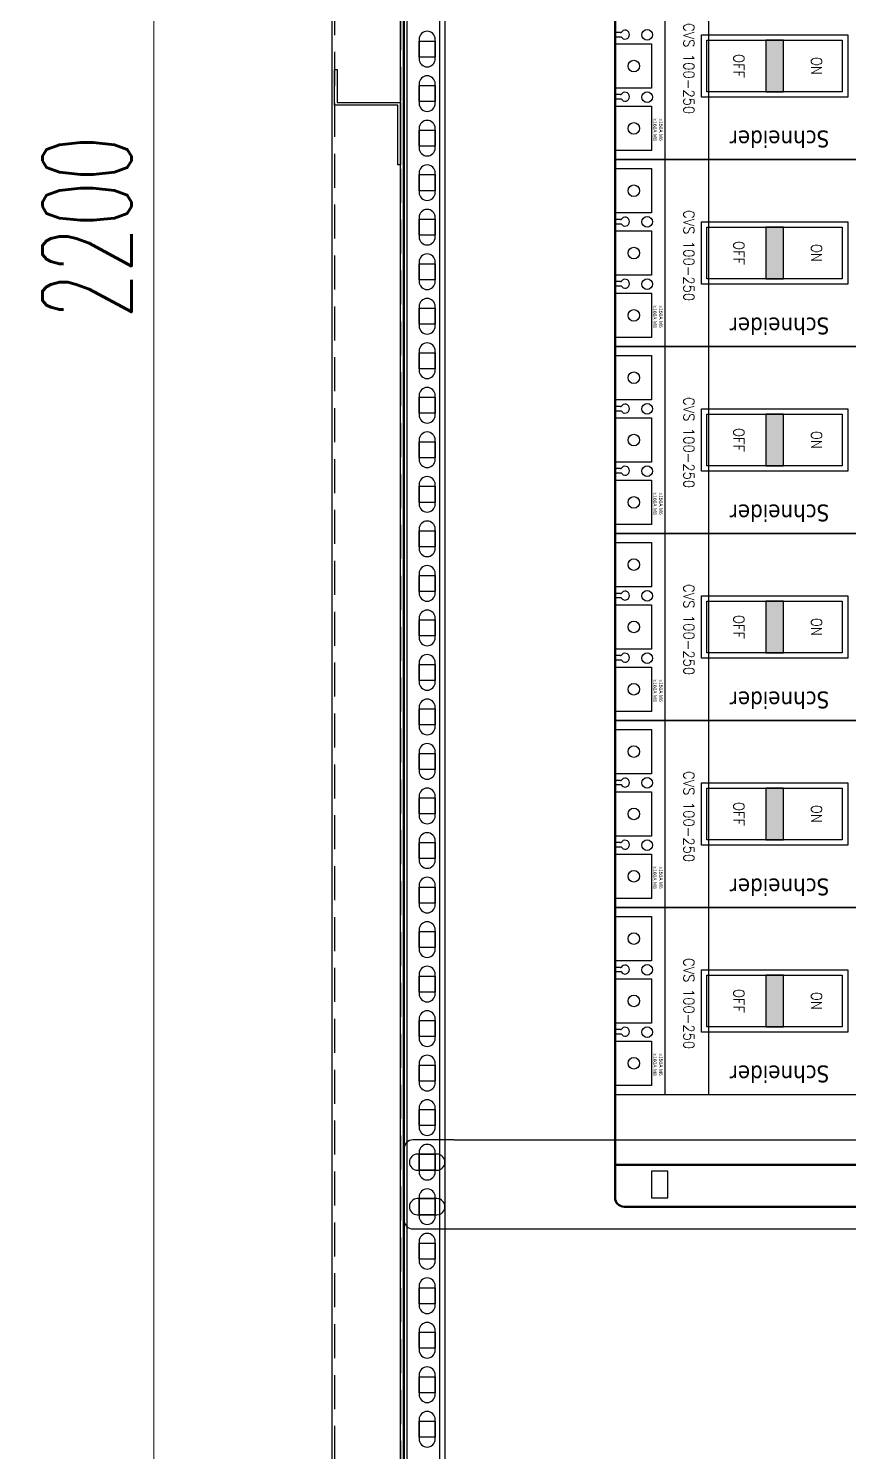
# Model space of a CAD drawing. Header units: millimetres. Extents: x 173893 to 258446, y -176540 to -123824.
# Drawn here: x 191979 to 192440, y -163314 to -162515 of the extents above; entities that cross this region are included whole.
import ezdxf
from ezdxf.enums import TextEntityAlignment as Align

# ---------------------------------------------------------------- set-up
doc = ezdxf.new("R2010")
doc.units = ezdxf.units.MM
doc.header["$LTSCALE"] = 3
doc.linetypes.add('HIDDEN', pattern=[9.525, 6.35, -3.175])
for name, color, linetype in [('@.VISIBLE', 7, 'Continuous'), ('dim', 7, 'Continuous'), ('Thiet bi', 7, 'Continuous')]:
    doc.layers.add(name, color=color, linetype=linetype)
doc.layers.add('Visible (ISO)', color=7, linetype='Continuous', lineweight=50)
doc.styles.add('Ann_w01', font='romans.shx', dxfattribs={"width": 0.6, "bigfont": 'chineset.shx'})
doc.styles.add('HW_Standard', font='complex.shx', dxfattribs={"width": 0.9})
doc.styles.get("Standard").update_dxf_attribs({"font": 'arial.ttf'})
doc.styles.add('STYLE1', font='', dxfattribs={"height": 20})
doc.styles.get('STYLE1').set_extended_font_data('.VnTeknicalH')
doc.dimstyles.new('Dim 01_SC25', dxfattribs={"dimscale": 25, "dimtxt": 2, "dimasz": 1.3, "dimexe": 0.5, "dimexo": 0.5, "dimgap": 0.5, "dimtad": 1, "dimdec": 1, "dimzin": 12, "dimdsep": 46, "dimtxsty": 'Ann_w01', "dimblk": 'OPEN30', "dimcen": 1.5, "dimclrd": 6, "dimclre": 6, "dimclrt": 3, "dimadec": 1, "dimazin": 3, "dimtm": 1e-09, "dimtfac": 1, "dimtdec": 1, "dimtix": 1, "dimtmove": 0, "dimatfit": 3, "dimldrblk": 'OPEN30', "dimfxl": 1, "dimtolj": 1, "dimlwd": 0, "dimlwe": 0, "dimarcsym": 0})

# ---------------------------------------------------------------- blocks, each defined once
blk = doc.blocks.new('_Open30')
at = {"color": 0, "linetype": 'ByBlock', "lineweight": -2}
for p, q in [((-1, 0.268), (0, 0)), ((0, 0), (-1, -0.268)), ((0, 0), (-1, 0))]:
    blk.add_line(p, q, dxfattribs=at)
blk = doc.blocks.new('*D49')
at = {"layer": 'Defpoints', "color": 0, "transparency": 16777216}
for p in [(192049.48, -161526.78), (192149.48, -161526.78), (192149.48, -163726.78)]:
    blk.add_point(p, dxfattribs=at)
at = {"layer": 'dim', "color": 6, "lineweight": 0, "transparency": 16777216}
for p, q in [((192136.98, -161526.78), (192036.98, -161526.78)), ((192049.48, -163694.28), (192049.48, -161559.28)), ((192136.98, -163726.78), (192036.98, -163726.78))]:
    blk.add_line(p, q, dxfattribs=at)
at = {"layer": 'dim', "color": 6, "lineweight": 0, "transparency": 16777216, "xscale": 32.5, "yscale": 32.5, "zscale": 32.5}
for p, rotation in [((192049.48, -161526.78), 90), ((192049.48, -163726.78), 270)]:
    blk.add_blockref('_Open30', p, dxfattribs=dict(at, rotation=rotation))
at = {"layer": 'dim', "color": 3, "transparency": 16777216, "insert": (192011.98, -162626.78), "char_height": 50, "attachment_point": 5, "rotation": 90, "style": 'Ann_w01'}
blk.add_mtext('\\A1;2200', dxfattribs=at)
blk = doc.blocks.new('Oval 20x9')
at = {"layer": '@.VISIBLE', "color": 2}
blk.add_lwpolyline([(-5.5, -4.5), (5.5, -4.5, 0.414214), (10, 0), (10, 0, 0.414214), (5.5, 4.5), (-5.5, 4.5, 0.414214), (-10, 0), (-10, 0, 0.414214)], format="xyb", close=True, dxfattribs=at)

msp = doc.modelspace()

# ---------------------------------------------------------------- hatches: boundary and pattern name
at = {"layer": 'Thiet bi'}
for points in [[(192403.02, -162521.78), (192393.02, -162521.78), (192393.02, -162550.78), (192403.02, -162550.78)], [(192403.02, -162626.78), (192393.02, -162626.78), (192393.02, -162655.78), (192403.02, -162655.78)], [(192403.02, -162731.78), (192393.02, -162731.78), (192393.02, -162760.78), (192403.02, -162760.78)], [(192403.02, -162836.78), (192393.02, -162836.78), (192393.02, -162865.78), (192403.02, -162865.78)], [(192403.02, -162941.78), (192393.02, -162941.78), (192393.02, -162970.78), (192403.02, -162970.78)], [(192403.02, -163046.78), (192393.02, -163046.78), (192393.02, -163075.78), (192403.02, -163075.78)]]:
    msp.add_hatch(color=8, dxfattribs=at).paths.add_polyline_path(points)

# ---------------------------------------------------------------- linework, layer by layer
at = {"color": 7}
for p, q in [((192336.5, -162588.78), (192336.5, -162483.78)), ((192361.05, -162588.78), (192361.05, -162483.78)), ((192336.5, -162693.78), (192336.5, -162588.78)), ((192361.05, -162693.78), (192361.05, -162588.78)), ((192336.5, -162798.78), (192336.5, -162693.78)), ((192361.05, -162798.78), (192361.05, -162693.78)), ((192336.5, -162903.78), (192336.5, -162798.78)), ((192361.05, -162903.78), (192361.05, -162798.78)), ((192336.5, -163008.78), (192336.5, -162903.78)), ((192361.05, -163008.78), (192361.05, -162903.78)), ((192336.5, -163113.78), (192336.5, -163008.78)), ((192361.05, -163113.78), (192361.05, -163008.78))]:
    msp.add_line(p, q, dxfattribs=at)
for points in [[(192149.48, -163626.78), (193049.48, -163626.78), (193049.48, -161526.78), (192149.48, -161526.78)], [(192189.48, -163586.78), (193009.48, -163586.78), (193009.48, -161566.78), (192189.48, -161566.78)], [(192198.48, -162522.28), (192207.48, -162522.28), (192207.48, -162531.28), (192198.48, -162531.28)], [(192436.02, -162521.78), (192436.02, -162550.78), (192360.02, -162550.78), (192360.02, -162521.78)], [(192198.48, -162547.28), (192207.48, -162547.28), (192207.48, -162556.28), (192198.48, -162556.28)], [(192198.48, -162572.28), (192207.48, -162572.28), (192207.48, -162581.28), (192198.48, -162581.28)], [(192198.48, -162597.28), (192207.48, -162597.28), (192207.48, -162606.28), (192198.48, -162606.28)], [(192198.48, -162622.28), (192207.48, -162622.28), (192207.48, -162631.28), (192198.48, -162631.28)], [(192436.02, -162626.78), (192436.02, -162655.78), (192360.02, -162655.78), (192360.02, -162626.78)], [(192198.48, -162647.28), (192207.48, -162647.28), (192207.48, -162656.28), (192198.48, -162656.28)], [(192198.48, -162672.28), (192207.48, -162672.28), (192207.48, -162681.28), (192198.48, -162681.28)], [(192198.48, -162697.28), (192207.48, -162697.28), (192207.48, -162706.28), (192198.48, -162706.28)], [(192198.48, -162722.28), (192207.48, -162722.28), (192207.48, -162731.28), (192198.48, -162731.28)], [(192436.02, -162731.78), (192436.02, -162760.78), (192360.02, -162760.78), (192360.02, -162731.78)], [(192198.48, -162747.28), (192207.48, -162747.28), (192207.48, -162756.28), (192198.48, -162756.28)], [(192198.48, -162772.28), (192207.48, -162772.28), (192207.48, -162781.28), (192198.48, -162781.28)], [(192198.48, -162797.28), (192207.48, -162797.28), (192207.48, -162806.28), (192198.48, -162806.28)], [(192198.48, -162822.28), (192207.48, -162822.28), (192207.48, -162831.28), (192198.48, -162831.28)], [(192436.02, -162836.78), (192436.02, -162865.78), (192360.02, -162865.78), (192360.02, -162836.78)], [(192198.48, -162847.28), (192207.48, -162847.28), (192207.48, -162856.28), (192198.48, -162856.28)], [(192198.48, -162872.28), (192207.48, -162872.28), (192207.48, -162881.28), (192198.48, -162881.28)], [(192198.48, -162897.28), (192207.48, -162897.28), (192207.48, -162906.28), (192198.48, -162906.28)], [(192198.48, -162922.28), (192207.48, -162922.28), (192207.48, -162931.28), (192198.48, -162931.28)], [(192436.02, -162941.78), (192436.02, -162970.78), (192360.02, -162970.78), (192360.02, -162941.78)], [(192198.48, -162947.28), (192207.48, -162947.28), (192207.48, -162956.28), (192198.48, -162956.28)], [(192198.48, -162972.28), (192207.48, -162972.28), (192207.48, -162981.28), (192198.48, -162981.28)], [(192198.48, -162997.28), (192207.48, -162997.28), (192207.48, -163006.28), (192198.48, -163006.28)], [(192198.48, -163022.28), (192207.48, -163022.28), (192207.48, -163031.28), (192198.48, -163031.28)], [(192198.48, -163047.28), (192207.48, -163047.28), (192207.48, -163056.28), (192198.48, -163056.28)], [(192436.02, -163046.78), (192436.02, -163075.78), (192360.02, -163075.78), (192360.02, -163046.78)], [(192198.48, -163072.28), (192207.48, -163072.28), (192207.48, -163081.28), (192198.48, -163081.28)], [(192198.48, -163097.28), (192207.48, -163097.28), (192207.48, -163106.28), (192198.48, -163106.28)], [(192198.48, -163122.28), (192207.48, -163122.28), (192207.48, -163131.28), (192198.48, -163131.28)], [(192198.48, -163147.28), (192207.48, -163147.28), (192207.48, -163156.28), (192198.48, -163156.28)], [(192198.48, -163172.28), (192207.48, -163172.28), (192207.48, -163181.28), (192198.48, -163181.28)], [(192198.48, -163197.28), (192207.48, -163197.28), (192207.48, -163206.28), (192198.48, -163206.28)], [(192198.48, -163222.28), (192207.48, -163222.28), (192207.48, -163231.28), (192198.48, -163231.28)], [(192198.48, -163247.28), (192207.48, -163247.28), (192207.48, -163256.28), (192198.48, -163256.28)], [(192198.48, -163272.28), (192207.48, -163272.28), (192207.48, -163281.28), (192198.48, -163281.28)], [(192198.48, -163297.28), (192207.48, -163297.28), (192207.48, -163306.28), (192198.48, -163306.28)]]:
    msp.add_lwpolyline(points, close=True)
at = {"linetype": 'HIDDEN'}
for points in [[(192150.98, -163625.28), (193047.98, -163625.28), (193047.98, -161528.28), (192150.98, -161528.28)], [(192187.98, -163588.28), (193010.98, -163588.28), (193010.98, -161565.28), (192187.98, -161565.28)]]:
    msp.add_lwpolyline(points, close=True, dxfattribs=at)
at = {"color": 151}
for points in [[(192187.98, -161538.28), (192207.98, -161538.28, -0.414214), (192212.98, -161543.28), (192212.98, -163610.28, -0.414214), (192207.98, -163615.28), (192187.98, -163615.28)], [(192198.48, -162521.28), (192198.48, -162532.28, 0.414214), (192202.98, -162536.78), (192202.98, -162536.78, 0.414214), (192207.48, -162532.28), (192207.48, -162521.28, 0.414214), (192202.98, -162516.78), (192202.98, -162516.78, 0.414214)], [(192198.48, -162546.28), (192198.48, -162557.28, 0.414214), (192202.98, -162561.78), (192202.98, -162561.78, 0.414214), (192207.48, -162557.28), (192207.48, -162546.28, 0.414214), (192202.98, -162541.78), (192202.98, -162541.78, 0.414214)], [(192198.48, -162571.28), (192198.48, -162582.28, 0.414214), (192202.98, -162586.78), (192202.98, -162586.78, 0.414214), (192207.48, -162582.28), (192207.48, -162571.28, 0.414214), (192202.98, -162566.78), (192202.98, -162566.78, 0.414214)], [(192198.48, -162596.28), (192198.48, -162607.28, 0.414214), (192202.98, -162611.78), (192202.98, -162611.78, 0.414214), (192207.48, -162607.28), (192207.48, -162596.28, 0.414214), (192202.98, -162591.78), (192202.98, -162591.78, 0.414214)], [(192198.48, -162621.28), (192198.48, -162632.28, 0.414214), (192202.98, -162636.78), (192202.98, -162636.78, 0.414214), (192207.48, -162632.28), (192207.48, -162621.28, 0.414214), (192202.98, -162616.78), (192202.98, -162616.78, 0.414214)], [(192198.48, -162646.28), (192198.48, -162657.28, 0.414214), (192202.98, -162661.78), (192202.98, -162661.78, 0.414214), (192207.48, -162657.28), (192207.48, -162646.28, 0.414214), (192202.98, -162641.78), (192202.98, -162641.78, 0.414214)], [(192198.48, -162671.28), (192198.48, -162682.28, 0.414214), (192202.98, -162686.78), (192202.98, -162686.78, 0.414214), (192207.48, -162682.28), (192207.48, -162671.28, 0.414214), (192202.98, -162666.78), (192202.98, -162666.78, 0.414214)], [(192198.48, -162696.28), (192198.48, -162707.28, 0.414214), (192202.98, -162711.78), (192202.98, -162711.78, 0.414214), (192207.48, -162707.28), (192207.48, -162696.28, 0.414214), (192202.98, -162691.78), (192202.98, -162691.78, 0.414214)], [(192198.48, -162721.28), (192198.48, -162732.28, 0.414214), (192202.98, -162736.78), (192202.98, -162736.78, 0.414214), (192207.48, -162732.28), (192207.48, -162721.28, 0.414214), (192202.98, -162716.78), (192202.98, -162716.78, 0.414214)], [(192198.48, -162746.28), (192198.48, -162757.28, 0.414214), (192202.98, -162761.78), (192202.98, -162761.78, 0.414214), (192207.48, -162757.28), (192207.48, -162746.28, 0.414214), (192202.98, -162741.78), (192202.98, -162741.78, 0.414214)], [(192198.48, -162771.28), (192198.48, -162782.28, 0.414214), (192202.98, -162786.78), (192202.98, -162786.78, 0.414214), (192207.48, -162782.28), (192207.48, -162771.28, 0.414214), (192202.98, -162766.78), (192202.98, -162766.78, 0.414214)], [(192198.48, -162796.28), (192198.48, -162807.28, 0.414214), (192202.98, -162811.78), (192202.98, -162811.78, 0.414214), (192207.48, -162807.28), (192207.48, -162796.28, 0.414214), (192202.98, -162791.78), (192202.98, -162791.78, 0.414214)], [(192198.48, -162821.28), (192198.48, -162832.28, 0.414214), (192202.98, -162836.78), (192202.98, -162836.78, 0.414214), (192207.48, -162832.28), (192207.48, -162821.28, 0.414214), (192202.98, -162816.78), (192202.98, -162816.78, 0.414214)], [(192198.48, -162846.28), (192198.48, -162857.28, 0.414214), (192202.98, -162861.78), (192202.98, -162861.78, 0.414214), (192207.48, -162857.28), (192207.48, -162846.28, 0.414214), (192202.98, -162841.78), (192202.98, -162841.78, 0.414214)], [(192198.48, -162871.28), (192198.48, -162882.28, 0.414214), (192202.98, -162886.78), (192202.98, -162886.78, 0.414214), (192207.48, -162882.28), (192207.48, -162871.28, 0.414214), (192202.98, -162866.78), (192202.98, -162866.78, 0.414214)], [(192198.48, -162896.28), (192198.48, -162907.28, 0.414214), (192202.98, -162911.78), (192202.98, -162911.78, 0.414214), (192207.48, -162907.28), (192207.48, -162896.28, 0.414214), (192202.98, -162891.78), (192202.98, -162891.78, 0.414214)], [(192198.48, -162921.28), (192198.48, -162932.28, 0.414214), (192202.98, -162936.78), (192202.98, -162936.78, 0.414214), (192207.48, -162932.28), (192207.48, -162921.28, 0.414214), (192202.98, -162916.78), (192202.98, -162916.78, 0.414214)], [(192198.48, -162946.28), (192198.48, -162957.28, 0.414214), (192202.98, -162961.78), (192202.98, -162961.78, 0.414214), (192207.48, -162957.28), (192207.48, -162946.28, 0.414214), (192202.98, -162941.78), (192202.98, -162941.78, 0.414214)], [(192198.48, -162971.28), (192198.48, -162982.28, 0.414214), (192202.98, -162986.78), (192202.98, -162986.78, 0.414214), (192207.48, -162982.28), (192207.48, -162971.28, 0.414214), (192202.98, -162966.78), (192202.98, -162966.78, 0.414214)], [(192198.48, -162996.28), (192198.48, -163007.28, 0.414214), (192202.98, -163011.78), (192202.98, -163011.78, 0.414214), (192207.48, -163007.28), (192207.48, -162996.28, 0.414214), (192202.98, -162991.78), (192202.98, -162991.78, 0.414214)], [(192198.48, -163021.28), (192198.48, -163032.28, 0.414214), (192202.98, -163036.78), (192202.98, -163036.78, 0.414214), (192207.48, -163032.28), (192207.48, -163021.28, 0.414214), (192202.98, -163016.78), (192202.98, -163016.78, 0.414214)], [(192198.48, -163046.28), (192198.48, -163057.28, 0.414214), (192202.98, -163061.78), (192202.98, -163061.78, 0.414214), (192207.48, -163057.28), (192207.48, -163046.28, 0.414214), (192202.98, -163041.78), (192202.98, -163041.78, 0.414214)], [(192198.48, -163071.28), (192198.48, -163082.28, 0.414214), (192202.98, -163086.78), (192202.98, -163086.78, 0.414214), (192207.48, -163082.28), (192207.48, -163071.28, 0.414214), (192202.98, -163066.78), (192202.98, -163066.78, 0.414214)], [(192198.48, -163096.28), (192198.48, -163107.28, 0.414214), (192202.98, -163111.78), (192202.98, -163111.78, 0.414214), (192207.48, -163107.28), (192207.48, -163096.28, 0.414214), (192202.98, -163091.78), (192202.98, -163091.78, 0.414214)], [(192198.48, -163121.28), (192198.48, -163132.28, 0.414214), (192202.98, -163136.78), (192202.98, -163136.78, 0.414214), (192207.48, -163132.28), (192207.48, -163121.28, 0.414214), (192202.98, -163116.78), (192202.98, -163116.78, 0.414214)], [(192198.48, -163146.28), (192198.48, -163157.28, 0.414214), (192202.98, -163161.78), (192202.98, -163161.78, 0.414214), (192207.48, -163157.28), (192207.48, -163146.28, 0.414214), (192202.98, -163141.78), (192202.98, -163141.78, 0.414214)], [(192198.48, -163171.28), (192198.48, -163182.28, 0.414214), (192202.98, -163186.78), (192202.98, -163186.78, 0.414214), (192207.48, -163182.28), (192207.48, -163171.28, 0.414214), (192202.98, -163166.78), (192202.98, -163166.78, 0.414214)], [(192198.48, -163196.28), (192198.48, -163207.28, 0.414214), (192202.98, -163211.78), (192202.98, -163211.78, 0.414214), (192207.48, -163207.28), (192207.48, -163196.28, 0.414214), (192202.98, -163191.78), (192202.98, -163191.78, 0.414214)], [(192198.48, -163221.28), (192198.48, -163232.28, 0.414214), (192202.98, -163236.78), (192202.98, -163236.78, 0.414214), (192207.48, -163232.28), (192207.48, -163221.28, 0.414214), (192202.98, -163216.78), (192202.98, -163216.78, 0.414214)], [(192198.48, -163246.28), (192198.48, -163257.28, 0.414214), (192202.98, -163261.78), (192202.98, -163261.78, 0.414214), (192207.48, -163257.28), (192207.48, -163246.28, 0.414214), (192202.98, -163241.78), (192202.98, -163241.78, 0.414214)], [(192198.48, -163271.28), (192198.48, -163282.28, 0.414214), (192202.98, -163286.78), (192202.98, -163286.78, 0.414214), (192207.48, -163282.28), (192207.48, -163271.28, 0.414214), (192202.98, -163266.78), (192202.98, -163266.78, 0.414214)], [(192198.48, -163296.28), (192198.48, -163307.28, 0.414214), (192202.98, -163311.78), (192202.98, -163311.78, 0.414214), (192207.48, -163307.28), (192207.48, -163296.28, 0.414214), (192202.98, -163291.78), (192202.98, -163291.78, 0.414214)]]:
    msp.add_lwpolyline(points, format="xyb", close=True, dxfattribs=at)
at = {"color": 6}
for points in [[(192189.98, -163586.28), (193008.98, -163586.28), (193008.98, -161567.28), (192189.98, -161567.28)], [(192191.48, -163584.78), (193007.48, -163584.78), (193007.48, -161568.78), (192191.48, -161568.78)], [(192209.98, -163566.28), (192988.98, -163566.28), (192988.98, -161587.28), (192209.98, -161587.28)]]:
    msp.add_lwpolyline(points, close=True, dxfattribs=at)
at = {"color": 5}
for points in [[(192439.02, -162518.78), (192439.02, -162553.78), (192357.02, -162553.78), (192357.02, -162518.78)], [(192439.02, -162623.78), (192439.02, -162658.78), (192357.02, -162658.78), (192357.02, -162623.78)], [(192439.02, -162728.78), (192439.02, -162763.78), (192357.02, -162763.78), (192357.02, -162728.78)], [(192439.02, -162833.78), (192439.02, -162868.78), (192357.02, -162868.78), (192357.02, -162833.78)], [(192439.02, -162938.78), (192439.02, -162973.78), (192357.02, -162973.78), (192357.02, -162938.78)], [(192439.02, -163043.78), (192439.02, -163078.78), (192357.02, -163078.78), (192357.02, -163043.78)]]:
    msp.add_lwpolyline(points, close=True, dxfattribs=at)
at = {"color": 1}
msp.add_lwpolyline([(192152.48, -162556.78), (192187.98, -162556.78), (192187.98, -162591.78), (192186.48, -162591.78), (192186.48, -162558.28), (192150.98, -162558.28), (192150.98, -162538.28), (192152.48, -162538.28)], close=True, dxfattribs=at)
at = {"layer": '@.VISIBLE'}
for p, q in [((192217.98, -163139.28), (192980.98, -163139.28)), ((192217.98, -163189.28), (192980.98, -163189.28))]:
    msp.add_line(p, q, dxfattribs=at)
msp.add_lwpolyline([(192217.98, -163139.28), (192194.98, -163139.28, 0.414214), (192189.98, -163144.28), (192189.98, -163184.28, 0.414214), (192194.98, -163189.28), (192217.98, -163189.28)], format="xyb", dxfattribs=at)
at = {"layer": '@.VISIBLE', "color": 3}
msp.add_lwpolyline([(192337.98, -163171.78), (192337.98, -163156.78), (192328.98, -163156.78), (192328.98, -163171.78)], close=True, dxfattribs=at)
at = {"layer": 'Thiet bi', "color": 0, "linetype": 'Continuous', "lineweight": -3}
for p, q in [((192311.58, -162517.49), (192308.48, -162517.49)), ((192311.58, -162517.49), (192311.87, -162517.49)), ((192308.48, -162519.81), (192311.58, -162519.81)), ((192311.58, -162519.81), (192311.87, -162519.81)), ((192311.58, -162552.36), (192308.48, -162552.36)), ((192311.58, -162552.36), (192308.48, -162552.36)), ((192308.48, -162554.68), (192311.58, -162554.68)), ((192311.58, -162552.36), (192311.87, -162552.36)), ((192311.58, -162554.68), (192311.87, -162554.68)), ((192311.58, -162622.49), (192308.48, -162622.49)), ((192311.58, -162622.49), (192311.87, -162622.49)), ((192308.48, -162624.81), (192311.58, -162624.81)), ((192311.58, -162624.81), (192311.87, -162624.81)), ((192311.58, -162657.36), (192308.48, -162657.36)), ((192311.58, -162657.36), (192308.48, -162657.36)), ((192308.48, -162659.68), (192311.58, -162659.68)), ((192311.58, -162657.36), (192311.87, -162657.36)), ((192311.58, -162659.68), (192311.87, -162659.68)), ((192311.58, -162727.49), (192308.48, -162727.49)), ((192308.48, -162729.81), (192311.58, -162729.81)), ((192311.58, -162727.49), (192311.87, -162727.49)), ((192311.58, -162729.81), (192311.87, -162729.81)), ((192311.58, -162762.36), (192308.48, -162762.36)), ((192311.58, -162762.36), (192308.48, -162762.36)), ((192308.48, -162764.68), (192311.58, -162764.68)), ((192311.58, -162762.36), (192311.87, -162762.36)), ((192311.58, -162764.68), (192311.87, -162764.68)), ((192311.58, -162832.49), (192308.48, -162832.49)), ((192308.48, -162834.81), (192311.58, -162834.81)), ((192311.58, -162832.49), (192311.87, -162832.49)), ((192311.58, -162834.81), (192311.87, -162834.81)), ((192311.58, -162867.36), (192308.48, -162867.36)), ((192311.58, -162867.36), (192308.48, -162867.36)), ((192308.48, -162869.68), (192311.58, -162869.68)), ((192311.58, -162867.36), (192311.87, -162867.36)), ((192311.58, -162869.68), (192311.87, -162869.68)), ((192311.58, -162937.49), (192308.48, -162937.49)), ((192308.48, -162939.81), (192311.58, -162939.81)), ((192311.58, -162937.49), (192311.87, -162937.49)), ((192311.58, -162939.81), (192311.87, -162939.81)), ((192311.58, -162972.36), (192308.48, -162972.36)), ((192311.58, -162972.36), (192308.48, -162972.36)), ((192311.58, -162972.36), (192311.87, -162972.36)), ((192308.48, -162974.68), (192311.58, -162974.68)), ((192311.58, -162974.68), (192311.87, -162974.68)), ((192311.58, -163042.49), (192308.48, -163042.49)), ((192308.48, -163044.81), (192311.58, -163044.81)), ((192311.58, -163042.49), (192311.87, -163042.49)), ((192311.58, -163044.81), (192311.87, -163044.81)), ((192311.58, -163077.36), (192308.48, -163077.36)), ((192311.58, -163077.36), (192308.48, -163077.36)), ((192311.58, -163077.36), (192311.87, -163077.36)), ((192308.48, -163079.68), (192311.58, -163079.68)), ((192311.58, -163079.68), (192311.87, -163079.68))]:
    msp.add_line(p, q, dxfattribs=at)
at = {"layer": 'Thiet bi', "color": 0}
for points in [[(192469.48, -162483.78), (192308.48, -162483.78), (192308.48, -162588.78), (192469.48, -162588.78)], [(192469.48, -162588.78), (192308.48, -162588.78), (192308.48, -162693.78), (192469.48, -162693.78)], [(192469.48, -162693.78), (192308.48, -162693.78), (192308.48, -162798.78), (192469.48, -162798.78)], [(192469.48, -162798.78), (192308.48, -162798.78), (192308.48, -162903.78), (192469.48, -162903.78)], [(192469.48, -162903.78), (192308.48, -162903.78), (192308.48, -163008.78), (192469.48, -163008.78)], [(192469.48, -163008.78), (192308.48, -163008.78), (192308.48, -163113.78), (192469.48, -163113.78)]]:
    msp.add_lwpolyline(points, close=True, dxfattribs=at)
at = {"layer": 'Thiet bi', "color": 1}
for points in [[(192308.48, -162523.78), (192328.98, -162523.78), (192328.98, -162548.78), (192308.48, -162548.78)], [(192308.48, -162558.78), (192328.98, -162558.78), (192328.98, -162583.78), (192308.48, -162583.78)], [(192308.48, -162593.78), (192328.98, -162593.78), (192328.98, -162618.78), (192308.48, -162618.78)], [(192308.48, -162628.78), (192328.98, -162628.78), (192328.98, -162653.78), (192308.48, -162653.78)], [(192308.48, -162663.78), (192328.98, -162663.78), (192328.98, -162688.78), (192308.48, -162688.78)], [(192308.48, -162698.78), (192328.98, -162698.78), (192328.98, -162723.78), (192308.48, -162723.78)], [(192308.48, -162733.78), (192328.98, -162733.78), (192328.98, -162758.78), (192308.48, -162758.78)], [(192308.48, -162768.78), (192328.98, -162768.78), (192328.98, -162793.78), (192308.48, -162793.78)], [(192308.48, -162803.78), (192328.98, -162803.78), (192328.98, -162828.78), (192308.48, -162828.78)], [(192308.48, -162838.78), (192328.98, -162838.78), (192328.98, -162863.78), (192308.48, -162863.78)], [(192308.48, -162873.78), (192328.98, -162873.78), (192328.98, -162898.78), (192308.48, -162898.78)], [(192308.48, -162908.78), (192328.98, -162908.78), (192328.98, -162933.78), (192308.48, -162933.78)], [(192308.48, -162943.78), (192328.98, -162943.78), (192328.98, -162968.78), (192308.48, -162968.78)], [(192308.48, -162978.78), (192328.98, -162978.78), (192328.98, -163003.78), (192308.48, -163003.78)], [(192308.48, -163013.78), (192328.98, -163013.78), (192328.98, -163038.78), (192308.48, -163038.78)], [(192308.48, -163048.78), (192328.98, -163048.78), (192328.98, -163073.78), (192308.48, -163073.78)], [(192308.48, -163083.78), (192328.98, -163083.78), (192328.98, -163108.78), (192308.48, -163108.78)]]:
    msp.add_lwpolyline(points, dxfattribs=at)
at = {"layer": 'Thiet bi'}
for points in [[(192393.02, -162521.78), (192393.02, -162550.78), (192403.02, -162550.78), (192403.02, -162521.78)], [(192393.02, -162626.78), (192393.02, -162655.78), (192403.02, -162655.78), (192403.02, -162626.78)], [(192393.02, -162731.78), (192393.02, -162760.78), (192403.02, -162760.78), (192403.02, -162731.78)], [(192393.02, -162836.78), (192393.02, -162865.78), (192403.02, -162865.78), (192403.02, -162836.78)], [(192393.02, -162941.78), (192393.02, -162970.78), (192403.02, -162970.78), (192403.02, -162941.78)], [(192393.02, -163046.78), (192393.02, -163075.78), (192403.02, -163075.78), (192403.02, -163046.78)]]:
    msp.add_lwpolyline(points, close=True, dxfattribs=at)
at = {"layer": 'Thiet bi', "color": 3}
for centre in [(192326.48, -162518.78), (192326.48, -162553.78), (192326.48, -162623.78), (192326.48, -162658.78), (192326.48, -162728.78), (192326.48, -162763.78), (192326.48, -162833.78), (192326.48, -162868.78), (192326.48, -162938.78), (192326.48, -162973.78), (192326.48, -163043.78), (192326.48, -163078.78)]:
    msp.add_circle(centre, 3, dxfattribs=at)
at = {"layer": 'Thiet bi', "color": 1}
for centre in [(192318.98, -162536.28), (192318.98, -162571.28), (192318.98, -162606.28), (192318.98, -162641.28), (192318.98, -162676.28), (192318.98, -162711.28), (192318.98, -162746.28), (192318.98, -162781.28), (192318.98, -162816.28), (192318.98, -162851.28), (192318.98, -162886.28), (192318.98, -162921.28), (192318.98, -162956.28), (192318.98, -162991.28), (192318.98, -163026.28), (192318.98, -163061.28), (192318.98, -163096.28)]:
    msp.add_circle(centre, 3.25, dxfattribs=at)
at = {"layer": 'Thiet bi', "color": 0, "linetype": 'Continuous', "lineweight": -3}
for centre in [(192314.08, -162518.65), (192314.08, -162553.52), (192314.08, -162623.65), (192314.08, -162658.52), (192314.08, -162728.65), (192314.08, -162763.52), (192314.08, -162833.65), (192314.08, -162868.52), (192314.08, -162938.65), (192314.08, -162973.52), (192314.08, -163043.65), (192314.08, -163078.52)]:
    msp.add_arc(centre, 2.5, 207.71905, 152.28095, dxfattribs=at)
at = {"layer": 'Visible (ISO)', "color": 3}
for p, q in [((192308.48, -163153.28), (192308.48, -163171.78)), ((192313.48, -163176.78), (192464.48, -163176.78))]:
    msp.add_line(p, q, dxfattribs=at)
msp.add_lwpolyline([(192308.48, -163153.28), (192308.48, -162090.28), (192469.48, -162090.28), (192469.48, -163153.28)], close=True, dxfattribs=at)
msp.add_arc((192313.48, -163171.78), 5, 180, 270, dxfattribs=at)

# ---------------------------------------------------------------- block references
at = {"layer": '@.VISIBLE'}
for p in [(192202.98, -163151.78), (192202.98, -163176.78)]:
    msp.add_blockref('Oval 20x9', p, dxfattribs=at)

# ---------------------------------------------------------------- texts
at = {"color": 7, "char_height": 2, "attachment_point": 1, "rotation": 270, "style": 'STYLE1'}
for insert in [(192335.17, -162565.64), (192335.17, -162670.64), (192335.17, -162775.64), (192335.17, -162880.64), (192335.17, -162985.64), (192335.17, -163090.64)]:
    msp.add_mtext_dynamic_manual_height_columns('{\\fCandara|b0|i0|c0|p34;\\C256;≤}150A M6\\P{\\fCandara|b0|i0|c0|p34;\\C256;≥}160A M8', width=27.7918, gutter_width=7.5, heights=[0], dxfattribs=dict(at, insert=insert))
at = {"layer": 'Thiet bi', "style": 'HW_Standard', "width": 0.9}
for p in [(192349.89, -162539.58), (192349.89, -162644.58), (192349.89, -162749.58), (192349.89, -162854.58), (192349.89, -162959.58), (192349.89, -163064.58)]:
    msp.add_text('CVS 100-250 ', height=6, rotation=270, dxfattribs=at).set_placement(p, align=Align.MIDDLE_CENTER)
at = {"layer": 'Thiet bi', "color": 1, "style": 'HW_Standard', "width": 0.9}
for p in [(192377.99, -162536.22), (192377.99, -162641.22), (192377.99, -162746.22), (192377.99, -162851.22), (192377.99, -162956.22), (192377.99, -163061.22)]:
    msp.add_text('OFF', height=6, rotation=270, dxfattribs=at).set_placement(p, align=Align.MIDDLE_CENTER)
at = {"layer": 'Thiet bi', "color": 3, "style": 'HW_Standard', "width": 0.9}
for p in [(192421.54, -162536.22), (192421.54, -162641.22), (192421.54, -162746.22), (192421.54, -162851.22), (192421.54, -162956.22), (192421.54, -163061.22)]:
    msp.add_text('ON', height=6, rotation=270, dxfattribs=at).set_placement(p, align=Align.MIDDLE_CENTER)
at = {"layer": 'Thiet bi', "color": 4, "char_height": 9.45, "attachment_point": 1, "rotation": 180}
for insert in [(192428.65, -162581.97), (192428.65, -162686.97), (192428.65, -162791.97), (192428.65, -162896.97), (192428.65, -163001.97), (192428.65, -163106.97)]:
    msp.add_mtext_dynamic_manual_height_columns('{\\fTahoma|b0|i0|c0|p34;\\C114;\\c4758291;Schneider}', width=9.45, gutter_width=0.15, heights=[0], dxfattribs=dict(at, insert=insert))

# ---------------------------------------------------------------- dimensions: what is measured, and where the dimension line sits
at = {"layer": 'dim'}
dim = msp.add_linear_dim(base=(192049.48, -161526.78), p1=(192149.48, -163726.78), p2=(192149.48, -161526.78), angle=90, dimstyle='Dim 01_SC25', dxfattribs=at)
dim.commit()
dim.dimension.update_dxf_attribs({"geometry": '*D49', "text_midpoint": (192011.98, -162626.78)})

doc.saveas('drawing.dxf')
